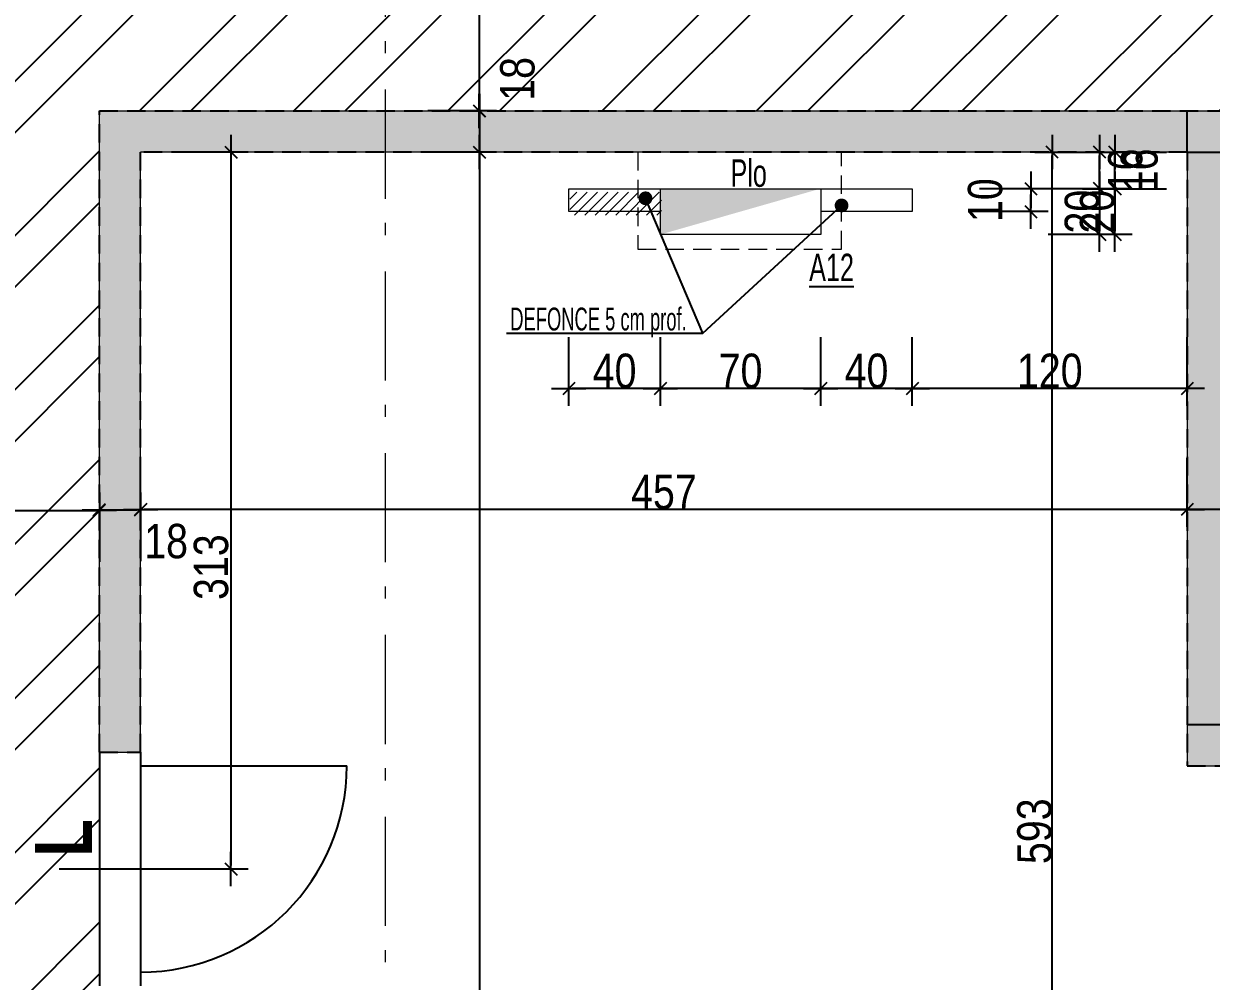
# Model space of a CAD drawing. Header units: centimetres. Extents: x -31 to 9059, y 2319 to 6519.
# Drawn here: x 4304 to 4822, y 3772 to 4190 of the extents above; entities that cross this region are included whole.
import ezdxf
from ezdxf.enums import TextEntityAlignment as Align

# ---------------------------------------------------------------- set-up
doc = ezdxf.new("R2010")
doc.units = ezdxf.units.CM
doc.header["$LTSCALE"] = 12.7
doc.header["$PDMODE"] = 1
doc.header["$PDSIZE"] = -2
doc.linetypes.add('CACHEX2', pattern=[19.05, 12.7, -6.35])
doc.linetypes.add('Style de ligne -6', pattern=[2.08328, 1.25, -0.41656, 0.13886, -0.27786])
for name, color, linetype in [('01_cote_gen', 4, 'Continuous'), ('01_linteaux', 2, 'Continuous'), ('01_murs_sup', 2, 'CACHEX2'), ('01_poch_BN', 9, 'Continuous'), ('01_poch_murs', 253, 'Continuous'), ('01_poch_poteaux', 250, 'Continuous'), ('01_texte', 230, 'Continuous'), ('AA_COTES', 2, 'Continuous')]:
    doc.layers.add(name, color=color, linetype=linetype)
for name, color, linetype, lineweight in [('01_murs_coup', 5, 'Continuous', 60), ('01_résv', 32, 'Continuous', 9), ('B Général', 7, 'Continuous', 5)]:
    doc.layers.add(name, color=color, linetype=linetype, lineweight=lineweight)
doc.styles.add('impact', font='impact.ttf')
doc.styles.add('STYLE2', font='ARIALN.TTF')
doc.dimstyles.new('JB50', dxfattribs={"dimscale": 0.1, "dimtxt": 150, "dimasz": 15, "dimexe": 0.1, "dimexo": 0.1, "dimgap": 0.09, "dimtad": 1, "dimdec": 1, "dimdsep": 46, "dimtxsty": 'STYLE2', "dimblk1": 'BOND_G', "dimblk2": 'BOND_D', "dimsah": 1, "dimcen": 1.5, "dimdle": 0.01, "dimse1": 1, "dimse2": 1, "dimclrd": 4, "dimclre": 2, "dimclrt": 6, "dimazin": 2, "dimtfac": 2.333333, "dimtdec": 1, "dimtix": 1, "dimtmove": 2, "dimatfit": 3, "dimldrblk": 'BOND_G', "dimfxl": 1, "dimtolj": 1, "dimtzin": 0, "dimarcsym": 0})

# ---------------------------------------------------------------- blocks, each defined once
blk = doc.blocks.new('BOND_G')
at = {"layer": 'AA_COTES', "color": 0}
for p, q in [((0, -5), (0, 15)), ((5, 0), (-5, 0)), ((1.77, 1.77), (-1.77, -1.77))]:
    blk.add_line(p, q, dxfattribs=at)
blk = doc.blocks.new('BOND_D')
at = {"layer": 'AA_COTES', "color": 0}
for p, q in [((0, 5), (0, -15)), ((5, 0), (-5, 0)), ((-1.77, -1.77), (1.77, 1.77))]:
    blk.add_line(p, q, dxfattribs=at)
blk = doc.blocks.new('*D1183')
at = {"layer": '01_cote_gen', "color": 4, "lineweight": -2, "transparency": 16777216}
blk.add_line((5183.46, 3641.71), (4813.46, 3641.71), dxfattribs=at)
at = {"layer": 'Defpoints', "color": 0, "transparency": 16777216}
for p in [(4811.96, 3854.22), (5184.96, 3808.77), (4811.96, 3641.71)]:
    blk.add_point(p, dxfattribs=at)
at = {"layer": '01_cote_gen', "color": 4, "lineweight": -2, "transparency": 16777216, "xscale": 1.5, "yscale": 1.5, "zscale": 1.5, "rotation": 180}
blk.add_blockref('BOND_D', (4811.96, 3641.71), dxfattribs=at)
at = {"layer": '01_cote_gen', "color": 4, "lineweight": -2, "transparency": 16777216, "xscale": 1.5, "yscale": 1.5, "zscale": 1.5}
blk.add_blockref('BOND_G', (5184.96, 3641.71), dxfattribs=at)
at = {"layer": '01_cote_gen', "color": 6, "transparency": 16777216, "insert": (4998.46, 3649.38), "char_height": 15, "attachment_point": 5, "style": 'STYLE2'}
blk.add_mtext('\\A1;373', dxfattribs=at)
blk = doc.blocks.new('*D1184')
at = {"layer": '01_cote_gen', "color": 4, "lineweight": -2, "transparency": 16777216}
blk.add_line((4810.46, 3641.71), (4356.46, 3641.71), dxfattribs=at)
at = {"layer": 'Defpoints', "color": 0, "transparency": 16777216}
for p in [(4811.96, 3854.22), (4354.96, 3731.97), (4354.96, 3641.71)]:
    blk.add_point(p, dxfattribs=at)
at = {"layer": '01_cote_gen', "color": 4, "lineweight": -2, "transparency": 16777216, "xscale": 1.5, "yscale": 1.5, "zscale": 1.5, "rotation": 180}
blk.add_blockref('BOND_D', (4354.96, 3641.71), dxfattribs=at)
at = {"layer": '01_cote_gen', "color": 4, "lineweight": -2, "transparency": 16777216, "xscale": 1.5, "yscale": 1.5, "zscale": 1.5}
blk.add_blockref('BOND_G', (4811.96, 3641.71), dxfattribs=at)
at = {"layer": '01_cote_gen', "color": 6, "transparency": 16777216, "insert": (4583.46, 3649.35), "char_height": 15, "attachment_point": 5, "style": 'STYLE2'}
blk.add_mtext('\\A1;457', dxfattribs=at)
blk = doc.blocks.new('*D1186')
at = {"layer": '01_murs_coup', "color": 4, "linetype": 'Continuous', "lineweight": -2, "transparency": 16777216}
blk.add_line((4828.46, 3978.33), (4813.46, 3978.33), dxfattribs=at)
at = {"layer": 'Defpoints', "color": 0, "linetype": 'Continuous', "transparency": 16777216}
for p in [(4811.96, 4032.86), (4829.96, 4032.86), (4811.96, 3978.33)]:
    blk.add_point(p, dxfattribs=at)
at = {"layer": '01_murs_coup', "color": 4, "linetype": 'Continuous', "lineweight": -2, "transparency": 16777216, "xscale": 1.5, "yscale": 1.5, "zscale": 1.5, "rotation": 180}
blk.add_blockref('BOND_D', (4811.96, 3978.33), dxfattribs=at)
at = {"layer": '01_murs_coup', "color": 4, "linetype": 'Continuous', "lineweight": -2, "transparency": 16777216, "xscale": 1.5, "yscale": 1.5, "zscale": 1.5}
blk.add_blockref('BOND_G', (4829.96, 3978.33), dxfattribs=at)
at = {"layer": '01_murs_coup', "color": 6, "linetype": 'Continuous', "lineweight": 18, "transparency": 16777216, "insert": (4842.43, 3962.6), "char_height": 15, "attachment_point": 5, "style": 'STYLE2'}
blk.add_mtext('\\A1;18', dxfattribs=at)
blk = doc.blocks.new('*D1187')
at = {"layer": '01_cote_gen', "color": 4, "lineweight": -2, "transparency": 16777216}
blk.add_line((4810.46, 3978.33), (4356.46, 3978.33), dxfattribs=at)
at = {"layer": 'Defpoints', "color": 0, "transparency": 16777216}
for p in [(4354.96, 4032.86), (4811.96, 4032.86), (4354.96, 3978.33)]:
    blk.add_point(p, dxfattribs=at)
at = {"layer": '01_cote_gen', "color": 4, "lineweight": -2, "transparency": 16777216, "xscale": 1.5, "yscale": 1.5, "zscale": 1.5, "rotation": 180}
blk.add_blockref('BOND_D', (4354.96, 3978.33), dxfattribs=at)
at = {"layer": '01_cote_gen', "color": 4, "lineweight": -2, "transparency": 16777216, "xscale": 1.5, "yscale": 1.5, "zscale": 1.5}
blk.add_blockref('BOND_G', (4811.96, 3978.33), dxfattribs=at)
at = {"layer": '01_cote_gen', "color": 6, "transparency": 16777216, "insert": (4583.46, 3985.97), "char_height": 15, "attachment_point": 5, "style": 'STYLE2'}
blk.add_mtext('\\A1;457', dxfattribs=at)
blk = doc.blocks.new('*D1189')
at = {"layer": '01_cote_gen', "color": 4, "lineweight": -2, "transparency": 16777216}
blk.add_line((4338.46, 3978.26), (4353.46, 3978.26), dxfattribs=at)
at = {"layer": 'Defpoints', "color": 0, "transparency": 16777216}
for p in [(4354.96, 3978.26), (4336.96, 3948.9), (4354.96, 3948.9)]:
    blk.add_point(p, dxfattribs=at)
at = {"layer": '01_cote_gen', "color": 4, "lineweight": -2, "transparency": 16777216, "xscale": 1.5, "yscale": 1.5, "zscale": 1.5, "rotation": 180}
blk.add_blockref('BOND_G', (4336.96, 3978.26), dxfattribs=at)
at = {"layer": '01_cote_gen', "color": 4, "lineweight": -2, "transparency": 16777216, "xscale": 1.5, "yscale": 1.5, "zscale": 1.5}
blk.add_blockref('BOND_D', (4354.96, 3978.26), dxfattribs=at)
at = {"layer": '01_cote_gen', "color": 6, "transparency": 16777216, "insert": (4366.08, 3964.47), "char_height": 15, "attachment_point": 5, "style": 'STYLE2'}
blk.add_mtext('\\A1;18', dxfattribs=at)
blk = doc.blocks.new('*D1190')
at = {"layer": '01_cote_gen', "color": 4, "lineweight": -2, "transparency": 16777216}
blk.add_line((4208.46, 3977.96), (4335.46, 3977.96), dxfattribs=at)
at = {"layer": 'Defpoints', "color": 0, "transparency": 16777216}
for p in [(4336.96, 3977.96), (4206.96, 3957.34), (4336.96, 3955.83)]:
    blk.add_point(p, dxfattribs=at)
at = {"layer": '01_cote_gen', "color": 4, "lineweight": -2, "transparency": 16777216, "xscale": 1.5, "yscale": 1.5, "zscale": 1.5, "rotation": 180}
blk.add_blockref('BOND_G', (4206.96, 3977.96), dxfattribs=at)
at = {"layer": '01_cote_gen', "color": 4, "lineweight": -2, "transparency": 16777216, "xscale": 1.5, "yscale": 1.5, "zscale": 1.5}
blk.add_blockref('BOND_D', (4336.96, 3977.96), dxfattribs=at)
at = {"layer": '01_cote_gen', "color": 6, "transparency": 16777216, "insert": (4271.96, 3985.62), "char_height": 15, "attachment_point": 5, "style": 'STYLE2'}
blk.add_mtext('\\A1;130', dxfattribs=at)
blk = doc.blocks.new('*D1292')
at = {"layer": '01_cote_gen', "color": 4, "lineweight": -2, "transparency": 16777216}
blk.add_line((4502.82, 4280.89), (4502.82, 4153.89), dxfattribs=at)
at = {"layer": 'Defpoints', "color": 0, "transparency": 16777216}
for p in [(4558.62, 4282.39), (4502.82, 4152.39), (4526.71, 4152.39)]:
    blk.add_point(p, dxfattribs=at)
at = {"layer": '01_cote_gen', "color": 4, "lineweight": -2, "transparency": 16777216, "xscale": 1.5, "yscale": 1.5, "zscale": 1.5}
for name, p, rotation in [('BOND_G', (4502.82, 4282.39), 90), ('BOND_D', (4502.82, 4152.39), 270)]:
    blk.add_blockref(name, p, dxfattribs=dict(at, rotation=rotation))
at = {"layer": '01_cote_gen', "color": 6, "transparency": 16777216, "insert": (4495.16, 4217.39), "char_height": 15, "attachment_point": 5, "rotation": 90, "style": 'STYLE2'}
blk.add_mtext('\\A1;130', dxfattribs=at)
blk = doc.blocks.new('*D1293')
at = {"layer": '01_cote_gen', "color": 4, "lineweight": -2, "transparency": 16777216}
blk.add_line((4502.89, 4150.89), (4502.89, 4135.89), dxfattribs=at)
at = {"layer": 'Defpoints', "color": 0, "transparency": 16777216}
for p in [(4526.71, 4152.39), (4502.89, 4134.39), (4502.89, 4134.39)]:
    blk.add_point(p, dxfattribs=at)
at = {"layer": '01_cote_gen', "color": 4, "lineweight": -2, "transparency": 16777216, "xscale": 1.5, "yscale": 1.5, "zscale": 1.5}
for name, p, rotation in [('BOND_G', (4502.89, 4152.39), 90), ('BOND_D', (4502.89, 4134.39), 270)]:
    blk.add_blockref(name, p, dxfattribs=dict(at, rotation=rotation))
at = {"layer": '01_cote_gen', "color": 6, "transparency": 16777216, "insert": (4519.55, 4166.35), "char_height": 15, "attachment_point": 5, "rotation": 90, "style": 'STYLE2'}
blk.add_mtext('\\A1;18', dxfattribs=at)
blk = doc.blocks.new('*D1294')
at = {"layer": '01_cote_gen', "color": 4, "lineweight": -2, "transparency": 16777216}
blk.add_line((4502.89, 4132.89), (4502.89, 2593.9), dxfattribs=at)
at = {"layer": 'Defpoints', "color": 0, "transparency": 16777216}
for p in [(4437.35, 4134.39), (4437.35, 2592.4), (4502.89, 2592.4)]:
    blk.add_point(p, dxfattribs=at)
at = {"layer": '01_cote_gen', "color": 4, "lineweight": -2, "transparency": 16777216, "xscale": 1.5, "yscale": 1.5, "zscale": 1.5}
for name, p, rotation in [('BOND_G', (4502.89, 4134.39), 90), ('BOND_D', (4502.89, 2592.4), 270)]:
    blk.add_blockref(name, p, dxfattribs=dict(at, rotation=rotation))
at = {"layer": '01_cote_gen', "color": 6, "transparency": 16777216, "insert": (4495.22, 3363.4), "char_height": 15, "attachment_point": 5, "rotation": 90, "style": 'STYLE2'}
blk.add_mtext('\\A1;1542', dxfattribs=at)
blk = doc.blocks.new('*D1337')
at = {"layer": '01_cote_gen', "color": 4, "lineweight": -2, "transparency": 16777216}
blk.add_line((4394.39, 4132.89), (4394.39, 3822.89), dxfattribs=at)
at = {"layer": 'Defpoints', "color": 0, "transparency": 16777216}
for p in [(4354.96, 4134.39), (4372.32, 3821.39), (4394.39, 3821.39)]:
    blk.add_point(p, dxfattribs=at)
at = {"layer": '01_cote_gen', "color": 4, "lineweight": -2, "transparency": 16777216, "xscale": 1.5, "yscale": 1.5, "zscale": 1.5}
for name, p, rotation in [('BOND_G', (4394.39, 4134.39), 90), ('BOND_D', (4394.39, 3821.39), 270)]:
    blk.add_blockref(name, p, dxfattribs=dict(at, rotation=rotation))
at = {"layer": '01_cote_gen', "color": 6, "transparency": 16777216, "insert": (4385.77, 3953.18), "char_height": 15, "attachment_point": 5, "rotation": 90, "style": 'STYLE2'}
blk.add_mtext('\\A1;313', dxfattribs=at)
blk = doc.blocks.new('*D2071')
at = {"layer": '01_cote_gen', "color": 4, "lineweight": -2, "transparency": 16777216}
blk.add_line((4810.46, 4031.12), (4693.43, 4031.12), dxfattribs=at)
at = {"layer": 'Defpoints', "color": 0, "transparency": 16777216}
for p in [(4691.93, 4108.41), (4811.96, 4079.8), (4691.93, 4031.12)]:
    blk.add_point(p, dxfattribs=at)
at = {"layer": '01_cote_gen', "color": 4, "lineweight": -2, "transparency": 16777216, "xscale": 1.5, "yscale": 1.5, "zscale": 1.5, "rotation": 180}
blk.add_blockref('BOND_D', (4691.93, 4031.12), dxfattribs=at)
at = {"layer": '01_cote_gen', "color": 4, "lineweight": -2, "transparency": 16777216, "xscale": 1.5, "yscale": 1.5, "zscale": 1.5}
blk.add_blockref('BOND_G', (4811.96, 4031.12), dxfattribs=at)
at = {"layer": '01_cote_gen', "color": 6, "transparency": 16777216, "insert": (4751.95, 4038.79), "char_height": 15, "attachment_point": 5, "style": 'STYLE2'}
blk.add_mtext('\\A1;120', dxfattribs=at)
blk = doc.blocks.new('*D2072')
at = {"layer": '01_cote_gen', "color": 4, "lineweight": -2, "transparency": 16777216}
blk.add_line((4690.43, 4031.12), (4653.43, 4031.12), dxfattribs=at)
at = {"layer": 'Defpoints', "color": 0, "transparency": 16777216}
for p in [(4651.93, 4108.41), (4691.93, 4108.41), (4651.93, 4031.12)]:
    blk.add_point(p, dxfattribs=at)
at = {"layer": '01_cote_gen', "color": 4, "lineweight": -2, "transparency": 16777216, "xscale": 1.5, "yscale": 1.5, "zscale": 1.5, "rotation": 180}
blk.add_blockref('BOND_D', (4651.93, 4031.12), dxfattribs=at)
at = {"layer": '01_cote_gen', "color": 4, "lineweight": -2, "transparency": 16777216, "xscale": 1.5, "yscale": 1.5, "zscale": 1.5}
blk.add_blockref('BOND_G', (4691.93, 4031.12), dxfattribs=at)
at = {"layer": '01_cote_gen', "color": 6, "transparency": 16777216, "insert": (4671.93, 4038.79), "char_height": 15, "attachment_point": 5, "style": 'STYLE2'}
blk.add_mtext('\\A1;40', dxfattribs=at)
blk = doc.blocks.new('*D2073')
at = {"layer": '01_cote_gen', "color": 4, "lineweight": -2, "transparency": 16777216}
blk.add_line((4650.43, 4031.12), (4583.43, 4031.12), dxfattribs=at)
at = {"layer": 'Defpoints', "color": 0, "transparency": 16777216}
for p in [(4581.93, 4108.41), (4651.93, 4108.41), (4581.93, 4031.12)]:
    blk.add_point(p, dxfattribs=at)
at = {"layer": '01_cote_gen', "color": 4, "lineweight": -2, "transparency": 16777216, "xscale": 1.5, "yscale": 1.5, "zscale": 1.5, "rotation": 180}
blk.add_blockref('BOND_D', (4581.93, 4031.12), dxfattribs=at)
at = {"layer": '01_cote_gen', "color": 4, "lineweight": -2, "transparency": 16777216, "xscale": 1.5, "yscale": 1.5, "zscale": 1.5}
blk.add_blockref('BOND_G', (4651.93, 4031.12), dxfattribs=at)
at = {"layer": '01_cote_gen', "color": 6, "transparency": 16777216, "insert": (4616.93, 4038.79), "char_height": 15, "attachment_point": 5, "style": 'STYLE2'}
blk.add_mtext('\\A1;70', dxfattribs=at)
blk = doc.blocks.new('*D2074')
at = {"layer": '01_cote_gen', "color": 4, "lineweight": -2, "transparency": 16777216}
blk.add_line((4580.43, 4031.12), (4543.43, 4031.12), dxfattribs=at)
at = {"layer": 'Defpoints', "color": 0, "transparency": 16777216}
for p in [(4541.93, 4108.41), (4581.93, 4108.41), (4541.93, 4031.12)]:
    blk.add_point(p, dxfattribs=at)
at = {"layer": '01_cote_gen', "color": 4, "lineweight": -2, "transparency": 16777216, "xscale": 1.5, "yscale": 1.5, "zscale": 1.5, "rotation": 180}
blk.add_blockref('BOND_D', (4541.93, 4031.12), dxfattribs=at)
at = {"layer": '01_cote_gen', "color": 4, "lineweight": -2, "transparency": 16777216, "xscale": 1.5, "yscale": 1.5, "zscale": 1.5}
blk.add_blockref('BOND_G', (4581.93, 4031.12), dxfattribs=at)
at = {"layer": '01_cote_gen', "color": 6, "transparency": 16777216, "insert": (4561.93, 4038.79), "char_height": 15, "attachment_point": 5, "style": 'STYLE2'}
blk.add_mtext('\\A1;40', dxfattribs=at)
blk = doc.blocks.new('*D2075')
at = {"layer": '01_cote_gen', "color": 4, "lineweight": -2, "transparency": 16777216}
blk.add_line((4780.42, 4119.91), (4780.42, 4132.89), dxfattribs=at)
at = {"layer": 'Defpoints', "color": 0, "transparency": 16777216}
for p in [(4721.44, 4134.39), (4780.42, 4134.39), (4721.44, 4118.41)]:
    blk.add_point(p, dxfattribs=at)
at = {"layer": '01_cote_gen', "color": 4, "lineweight": -2, "transparency": 16777216, "xscale": 1.5, "yscale": 1.5, "zscale": 1.5}
for name, p, rotation in [('BOND_D', (4780.42, 4134.39), 90), ('BOND_G', (4780.42, 4118.41), 270)]:
    blk.add_blockref(name, p, dxfattribs=dict(at, rotation=rotation))
at = {"layer": '01_cote_gen', "color": 6, "transparency": 16777216, "insert": (4791.66, 4126.4), "char_height": 15, "attachment_point": 5, "rotation": 90, "style": 'STYLE2'}
blk.add_mtext('\\A1;16', dxfattribs=at)
blk = doc.blocks.new('*D2076')
at = {"layer": '01_cote_gen', "color": 4, "lineweight": -2, "transparency": 16777216}
blk.add_line((4743.7, 4116.91), (4743.7, 4109.91), dxfattribs=at)
at = {"layer": 'Defpoints', "color": 0, "transparency": 16777216}
for p in [(4691.93, 4118.41), (4691.93, 4108.41), (4743.7, 4108.41)]:
    blk.add_point(p, dxfattribs=at)
at = {"layer": '01_cote_gen', "color": 4, "lineweight": -2, "transparency": 16777216, "xscale": 1.5, "yscale": 1.5, "zscale": 1.5}
for name, p, rotation in [('BOND_G', (4743.7, 4118.41), 90), ('BOND_D', (4743.7, 4108.41), 270)]:
    blk.add_blockref(name, p, dxfattribs=dict(at, rotation=rotation))
at = {"layer": '01_cote_gen', "color": 6, "transparency": 16777216, "insert": (4723.79, 4113.41), "char_height": 15, "attachment_point": 5, "rotation": 90, "style": 'STYLE2'}
blk.add_mtext('\\A1;10', dxfattribs=at)
blk = doc.blocks.new('*D2077')
at = {"layer": '01_cote_gen', "color": 4, "lineweight": -2, "transparency": 16777216}
blk.add_line((4780.42, 4116.91), (4780.42, 4099.91), dxfattribs=at)
at = {"layer": 'Defpoints', "color": 0, "transparency": 16777216}
for p in [(4651.93, 4118.41), (4651.93, 4098.41), (4780.42, 4098.41)]:
    blk.add_point(p, dxfattribs=at)
at = {"layer": '01_cote_gen', "color": 4, "lineweight": -2, "transparency": 16777216, "xscale": 1.5, "yscale": 1.5, "zscale": 1.5}
for name, p, rotation in [('BOND_G', (4780.42, 4118.41), 90), ('BOND_D', (4780.42, 4098.41), 270)]:
    blk.add_blockref(name, p, dxfattribs=dict(at, rotation=rotation))
at = {"layer": '01_cote_gen', "color": 6, "transparency": 16777216, "insert": (4772.75, 4108.41), "char_height": 15, "attachment_point": 5, "rotation": 90, "style": 'STYLE2'}
blk.add_mtext('\\A1;20', dxfattribs=at)
blk = doc.blocks.new('*D2078')
at = {"layer": '01_cote_gen', "color": 4, "lineweight": -2, "transparency": 16777216}
blk.add_line((4773.74, 4119.91), (4773.74, 4132.89), dxfattribs=at)
at = {"layer": 'Defpoints', "color": 0, "transparency": 16777216}
for p in [(4714.76, 4134.39), (4773.74, 4134.39), (4714.76, 4118.41)]:
    blk.add_point(p, dxfattribs=at)
at = {"layer": '01_cote_gen', "color": 4, "lineweight": -2, "transparency": 16777216, "xscale": 1.5, "yscale": 1.5, "zscale": 1.5}
for name, p, rotation in [('BOND_D', (4773.74, 4134.39), 90), ('BOND_G', (4773.74, 4118.41), 270)]:
    blk.add_blockref(name, p, dxfattribs=dict(at, rotation=rotation))
at = {"layer": '01_cote_gen', "color": 6, "transparency": 16777216, "insert": (4784.99, 4126.4), "char_height": 15, "attachment_point": 5, "rotation": 90, "style": 'STYLE2'}
blk.add_mtext('\\A1;16', dxfattribs=at)
blk = doc.blocks.new('*D2079')
at = {"layer": '01_cote_gen', "color": 4, "lineweight": -2, "transparency": 16777216}
blk.add_line((4773.74, 4116.91), (4773.74, 4099.91), dxfattribs=at)
at = {"layer": 'Defpoints', "color": 0, "transparency": 16777216}
for p in [(4645.26, 4118.41), (4645.26, 4098.41), (4773.74, 4098.41)]:
    blk.add_point(p, dxfattribs=at)
at = {"layer": '01_cote_gen', "color": 4, "lineweight": -2, "transparency": 16777216, "xscale": 1.5, "yscale": 1.5, "zscale": 1.5}
for name, p, rotation in [('BOND_G', (4773.74, 4118.41), 90), ('BOND_D', (4773.74, 4098.41), 270)]:
    blk.add_blockref(name, p, dxfattribs=dict(at, rotation=rotation))
at = {"layer": '01_cote_gen', "color": 6, "transparency": 16777216, "insert": (4766.07, 4108.41), "char_height": 15, "attachment_point": 5, "rotation": 90, "style": 'STYLE2'}
blk.add_mtext('\\A1;20', dxfattribs=at)
blk = doc.blocks.new('*D2375')
at = {"layer": '01_poch_BN', "color": 4, "lineweight": -2, "ltscale": 2, "transparency": 16777216}
blk.add_line((4753, 3542.89), (4753, 4132.89), dxfattribs=at)
at = {"layer": 'Defpoints', "color": 0, "ltscale": 2, "transparency": 16777216}
for p in [(4721, 4134.39), (4753, 4134.39), (4760.5, 3541.39)]:
    blk.add_point(p, dxfattribs=at)
at = {"layer": '01_poch_BN', "color": 4, "lineweight": -2, "ltscale": 2, "transparency": 16777216, "xscale": 1.5, "yscale": 1.5, "zscale": 1.5}
for name, p, rotation in [('BOND_D', (4753, 4134.39), 90), ('BOND_G', (4753, 3541.39), 270)]:
    blk.add_blockref(name, p, dxfattribs=dict(at, rotation=rotation))
at = {"layer": '01_poch_BN', "color": 6, "ltscale": 2, "transparency": 16777216, "insert": (4745.33, 3837.89), "char_height": 15, "attachment_point": 5, "rotation": 90, "style": 'STYLE2'}
blk.add_mtext('\\A1;593', dxfattribs=at)

msp = doc.modelspace()

# ---------------------------------------------------------------- hatches: boundary and pattern name
at = {"layer": '01_linteaux'}
h = msp.add_hatch(dxfattribs=at)
h.set_pattern_fill('DASH', color=256, scale=2.5, angle=135)
h.set_pattern_definition([(135, (0, -3966.91), (-11.22532, 9e-16), [7.9375, -7.9375])])
h.paths.add_polyline_path([(6207.96, 3617.39), (6191.96, 3617.39), (6191.96, 3541.39), (6088.96, 3541.39), (6088.96, 3525.39), (6207.96, 3525.39)])
h.paths.add_polyline_path([(5638.96, 3541.39), (5508.96, 3541.39), (5508.96, 3525.39), (5638.96, 3525.39)])
h.paths.add_polyline_path([(5408.96, 3541.39), (5202.96, 3541.39), (5202.96, 3884.39), (4829.96, 3884.39), (4829.96, 4134.39), (5431.96, 4134.39), (5431.96, 4152.39), (4336.96, 4152.39), (4336.96, 3872.39), (4354.96, 3872.39), (4354.96, 4134.39), (4811.96, 4134.39), (4811.96, 3866.39), (5184.96, 3866.39), (5184.96, 3541.39), (5121.96, 3541.39), (5121.96, 3525.39), (5184.96, 3525.39), (5184.96, 3525.39), (5200.96, 3525.39), (5200.96, 3525.39), (5408.96, 3525.39)])
at = {"layer": '01_poch_murs'}
h = msp.add_hatch(dxfattribs=at)
h.set_pattern_fill('ANSI32', color=256, scale=5)
h.paths.add_polyline_path([(5611.96, 4282.39), (5562.96, 4282.39), (5149.96, 4282.39), (5149.96, 4291.31), (5011.92, 4291.31), (5011.92, 4152.39), (5432.36, 4152.39), (5535.56, 4152.39), (5611.96, 4152.39)])
h.paths.add_polyline_path([(5184.96, 4428.39), (5149.96, 4428.39), (5149.96, 4433.39), (5184.96, 4433.39), (5184.96, 4533.39), (5149.96, 4533.39), (5149.96, 4538.39), (5184.96, 4538.39), (5184.96, 4578.39), (5149.96, 4578.39), (5149.96, 4583.39), (5184.96, 4583.39), (5184.96, 4688.39), (5136.96, 4688.39), (5034.96, 4688.39), (5019.96, 4688.39), (5019.96, 4555.39), (5019.96, 4330.39), (5011.92, 4330.39), (5011.92, 4291.31), (5149.96, 4291.31), (5149.96, 4300.39), (5184.96, 4300.39), (5184.96, 4340.39), (5149.96, 4340.39), (5149.96, 4345.39), (5184.96, 4345.39)])
h.paths.add_polyline_path([(5011.92, 4330.39), (4999.96, 4330.39), (4834.96, 4330.39), (4659.96, 4330.39), (4659.96, 4291.31), (5011.92, 4291.31)])
h.paths.add_polyline_path([(4461.9, 4282.39), (4400.96, 4282.39), (4298.96, 4282.39), (4206.96, 4282.39), (4206.96, 3774.39), (4206.96, 3672.39), (4206.96, 3533.31), (4336.96, 3533.31), (4336.96, 3770.39), (4336.96, 3872.39), (4336.96, 4152.39), (4461.9, 4152.39)])
h.paths.add_polyline_path([(4336.96, 3261.31), (4206.96, 3261.31), (4206.96, 3228.38), (4336.96, 3228.38)])
edge = h.paths.add_edge_path()
edge.add_arc((4819.74, 4268.03), 30.98, 131.2876, 408.7124)
edge.add_line((4840.18, 4291.31), (5011.92, 4291.31))
edge.add_line((5011.92, 4291.31), (5011.92, 4152.39))
edge.add_line((5011.92, 4152.39), (4461.9, 4152.39))
edge.add_line((4461.9, 4152.39), (4461.9, 4282.39))
edge.add_line((4461.9, 4282.39), (4586.7, 4282.39))
edge.add_line((4586.7, 4282.39), (4659.96, 4282.39))
edge.add_line((4659.96, 4282.39), (4659.96, 4291.31))
edge.add_line((4659.96, 4291.31), (4799.3, 4291.31))
edge = h.paths.add_edge_path()
edge.add_arc((4273.98, 3502.57), 30.98, 97.1799, 442.8201)
edge.add_line((4277.86, 3533.31), (4336.96, 3533.31))
edge.add_line((4336.96, 3533.31), (4336.96, 3261.31))
edge.add_line((4336.96, 3261.31), (4206.96, 3261.31))
edge.add_line((4206.96, 3261.31), (4206.96, 3265.39))
edge.add_line((4206.96, 3265.39), (4206.96, 3367.39))
edge.add_line((4206.96, 3367.39), (4206.96, 3533.31))
edge.add_line((4206.96, 3533.31), (4270.11, 3533.31))
h = msp.add_hatch(color=256, dxfattribs=at)
h.dxf.hatch_style = 1
h.paths.add_polyline_path([(4206.96, 4282.39), (4188.96, 4282.39), (4188.96, 3774.39), (4206.96, 3774.39)])
h.paths.add_polyline_path([(4811.96, 4152.39), (4336.96, 4152.39), (4336.96, 3872.39), (4354.96, 3872.39), (4354.96, 4134.39), (4811.96, 4134.39)])
h.paths.add_polyline_path([(4150.22, 4222.2), (4190.73, 4222.2), (4190.73, 4243.31), (4150.22, 4243.31)], flags=9)
h = msp.add_hatch(color=256, dxfattribs=at)
h.dxf.hatch_style = 1
h.paths.add_polyline_path([(4829.96, 4134.39), (4811.96, 4134.39), (4811.96, 3866.39), (4829.96, 3866.39)])
h.paths.add_polyline_path([(5202.96, 3866.39), (5184.96, 3866.39), (5184.96, 3717.63), (5202.96, 3717.63)])
h.paths.add_polyline_path([(5408.96, 3541.39), (5202.96, 3541.39), (5202.96, 3525.39), (5408.96, 3525.39)])
h.paths.add_polyline_path([(4828.2, 4113.74), (4865.68, 4113.74), (4865.68, 4134.85), (4828.2, 4134.85)])
at = {"layer": '01_poch_poteaux'}
h = msp.add_hatch(color=256, dxfattribs=at)
h.dxf.hatch_style = 1
h.paths.add_polyline_path([(5431.96, 4152.39), (4811.96, 4152.39), (4811.96, 4134.39), (4829.96, 4134.39), (5431.96, 4134.39)])
at = {"layer": '01_résv'}
h = msp.add_hatch(dxfattribs=at)
h.set_pattern_fill('ANSI31', color=256)
h.set_pattern_definition([(45, (0.105, -1.931), (-2.245064, 2.245064), [])])
h.paths.add_polyline_path([(4582.44, 4116.88), (4542.44, 4116.88), (4542.44, 4106.88), (4582.44, 4106.88)])
h.paths.add_polyline_path([(4843.3, 4112.09), (4843.3, 4052.09), (4853.3, 4052.09), (4853.3, 4112.09)])
h.paths.add_polyline_path([(3526.86, 2612.4), (3603.94, 2612.4), (3603.94, 2602.4), (3527.13, 2602.4)])
h.paths.add_polyline_path([(5215.14, 4389.46), (5215.14, 4419.46), (5225.14, 4419.46), (5225.14, 4389.46)])
h.paths.add_polyline_path([(4111.51, 3400.48), (3931.51, 3400.48), (3931.51, 3410.48), (4111.51, 3410.48)])
h.paths.add_polyline_path([(3848.03, 3339.46), (3848.03, 3369.46), (3838.03, 3369.46), (3838.03, 3339.46)])
edge = h.paths.add_edge_path()
edge.add_line((4632.07, 4572.54), (4632.07, 4502.54))
edge.add_line((4632.07, 4502.54), (4622.07, 4502.54))
edge.add_line((4622.07, 4502.54), (4622.07, 4572.53))
edge.add_line((4622.07, 4572.53), (4632.07, 4572.53))

# ---------------------------------------------------------------- linework, layer by layer
at = {"layer": '01_linteaux'}
for p, q in [((4336.96, 3872.39), (4336.96, 3770.39)), ((4354.96, 3872.39), (4354.96, 3770.39)), ((4354.96, 3866.39), (4444.96, 3866.39)), ((4372.32, 3821.39), (4319.41, 3821.39))]:
    msp.add_line(p, q, dxfattribs=at)
msp.add_arc((4354.96, 3866.39), 90, 270, 0, dxfattribs=at)
at = {"layer": '01_murs_coup', "linetype": 'Continuous', "lineweight": 18}
for p, q in [((4336.96, 4152.39), (5432.36, 4152.39)), ((4336.96, 3872.39), (4336.96, 4152.39)), ((4354.96, 3872.39), (4354.96, 4134.39)), ((4811.96, 4134.39), (4354.96, 4134.39)), ((4811.96, 4134.39), (4811.96, 3866.39)), ((4336.96, 3872.39), (4354.96, 3872.39)), ((4811.96, 3866.39), (5184.96, 3866.39))]:
    msp.add_line(p, q, dxfattribs=at)
at = {"layer": '01_murs_sup', "ltscale": 0.05}
for p, q in [((4336.96, 4152.39), (5431.96, 4152.39)), ((4336.96, 3872.39), (4336.96, 4152.39)), ((4354.96, 3872.39), (4354.96, 4134.39)), ((4811.96, 4134.39), (4354.96, 4134.39)), ((4811.96, 4134.39), (4811.96, 3866.39)), ((4336.96, 3872.39), (4354.96, 3872.39)), ((4811.96, 3866.39), (5184.96, 3866.39))]:
    msp.add_line(p, q, dxfattribs=at)
at = {"layer": '01_poch_poteaux'}
for p, q in [((4811.96, 4134.39), (4811.96, 4152.39)), ((4811.96, 4134.39), (4829.96, 4134.39)), ((4829.96, 3884.39), (4811.96, 3884.39))]:
    msp.add_line(p, q, dxfattribs=at)
at = {"layer": '01_résv'}
for p, q in [((4541.93, 4118.41), (4691.93, 4118.41)), ((4541.93, 4108.41), (4541.93, 4118.41)), ((4581.93, 4098.41), (4581.93, 4118.41)), ((4651.93, 4118.41), (4651.93, 4098.41)), ((4691.93, 4118.41), (4691.93, 4108.41)), ((4581.93, 4108.41), (4541.93, 4108.41)), ((4691.93, 4108.41), (4651.93, 4108.41)), ((4651.93, 4098.41), (4581.93, 4098.41))]:
    msp.add_line(p, q, dxfattribs=at)
at = {"layer": '01_résv', "linetype": 'CACHEX2', "ltscale": 0.05}
msp.add_lwpolyline([(4572.04, 4091.99), (4661.04, 4091.99), (4661.04, 4134.39), (4572.04, 4134.39)], close=True, dxfattribs=at)
at = {"layer": '01_résv'}
msp.add_solid([(4581.93, 4098.41), (4581.93, 4118.41), (4651.74, 4118.41)], dxfattribs=at)
at = {"layer": '01_texte'}
for p, q in [((4600.43, 4055.33), (4575.42, 4114.22)), ((4600.43, 4055.33), (4661.04, 4111.11)), ((4514.79, 4055.33), (4600.43, 4055.33))]:
    msp.add_line(p, q, dxfattribs=at)
at = {"layer": '01_texte', "const_width": 3}
for points in [[(4573.92, 4114.22, 1), (4576.92, 4114.22, 1)], [(4659.54, 4111.11, 1), (4662.54, 4111.11, 1)]]:
    msp.add_lwpolyline(points, format="xyb", close=True, dxfattribs=at)
at = {"layer": 'B Général', "color": 1, "linetype": 'Style de ligne -6', "lineweight": 13, "ltscale": 3}
msp.add_line((4461.9, 2447.23), (4461.9, 5509.25), dxfattribs=at)

# ---------------------------------------------------------------- texts
at = {"layer": '01_texte', "style": 'STYLE2'}
for s, height, width, p in [('Plo', 12, 0.8, (4612.52, 4119.24)), ('%%UA12', 12, 0.8, (4646.89, 4078.05)), ('DEFONCE 5 cm prof.', 10, 0.7, (4516.36, 4056.51))]:
    msp.add_text(s, height=height, dxfattribs=dict(at, width=width)).set_placement(p)
at = {"layer": '01_texte', "style": 'impact'}
msp.add_text('L ', height=25, rotation=90, dxfattribs=at).set_placement((4341.29, 3838.73), align=Align.BOTTOM_CENTER)

# ---------------------------------------------------------------- dimensions: what is measured, and where the dimension line sits
at = {"layer": '01_cote_gen'}
for base, p1, p2, picture, middle in [((4502.82, 4152.39), (4558.62, 4282.39), (4526.71, 4152.39), '*D1292', (4495.16, 4217.39)), ((4502.89, 2592.4), (4437.35, 4134.39), (4437.35, 2592.4), '*D1294', (4495.22, 3363.4)), ((4773.74, 4098.41), (4645.26, 4118.41), (4645.26, 4098.41), '*D2079', (4766.07, 4108.41)), ((4780.42, 4098.41), (4651.93, 4118.41), (4651.93, 4098.41), '*D2077', (4772.75, 4108.41))]:
    dim = msp.add_linear_dim(base=base, p1=p1, p2=p2, angle=90, dimstyle='JB50', dxfattribs=at)
    dim.commit()
    dim.dimension.update_dxf_attribs({"geometry": picture, "text_midpoint": middle})
for base, p1, p2, picture, middle in [((4502.89, 4134.39), (4526.71, 4152.39), (4502.89, 4134.39), '*D1293', (4519.55, 4166.35)), ((4394.39, 3821.39), (4354.96, 4134.39), (4372.32, 3821.39), '*D1337', (4385.77, 3953.18)), ((4773.74, 4134.39), (4714.76, 4118.41), (4714.76, 4134.39), '*D2078', (4784.99, 4126.4)), ((4780.42, 4134.39), (4721.44, 4118.41), (4721.44, 4134.39), '*D2075', (4791.66, 4126.4)), ((4743.7, 4108.41), (4691.93, 4118.41), (4691.93, 4108.41), '*D2076', (4723.79, 4113.41))]:
    dim = msp.add_linear_dim(base=base, p1=p1, p2=p2, angle=90, dimstyle='JB50', dxfattribs=at)
    dim.commit()
    dim.dimension.update_dxf_attribs({"geometry": picture, "text_midpoint": middle, "dimtype": 160})
for base, p1, p2, picture, middle in [((4541.93, 4031.12), (4581.93, 4108.41), (4541.93, 4108.41), '*D2074', (4561.93, 4038.79)), ((4581.93, 4031.12), (4651.93, 4108.41), (4581.93, 4108.41), '*D2073', (4616.93, 4038.79)), ((4651.93, 4031.12), (4691.93, 4108.41), (4651.93, 4108.41), '*D2072', (4671.93, 4038.79)), ((4691.93, 4031.12), (4811.96, 4079.8), (4691.93, 4108.41), '*D2071', (4751.95, 4038.79)), ((4354.96, 3978.33), (4811.96, 4032.86), (4354.96, 4032.86), '*D1187', (4583.46, 3985.97)), ((4336.96, 3977.96), (4206.96, 3957.34), (4336.96, 3955.83), '*D1190', (4271.96, 3985.62)), ((4354.96, 3641.71), (4811.96, 3854.22), (4354.96, 3731.97), '*D1184', (4583.46, 3649.35)), ((4811.96, 3641.71), (5184.96, 3808.77), (4811.96, 3854.22), '*D1183', (4998.46, 3649.38))]:
    dim = msp.add_linear_dim(base=base, p1=p1, p2=p2, dimstyle='JB50', dxfattribs=at)
    dim.commit()
    dim.dimension.update_dxf_attribs({"geometry": picture, "text_midpoint": middle})
dim = msp.add_linear_dim(base=(4354.96, 3978.26), p1=(4336.96, 3948.9), p2=(4354.96, 3948.9), dimstyle='JB50', dxfattribs=at)
dim.commit()
dim.dimension.update_dxf_attribs({"geometry": '*D1189', "text_midpoint": (4366.08, 3964.47), "dimtype": 160})
at = {"layer": '01_murs_coup', "linetype": 'Continuous', "lineweight": 18}
dim = msp.add_linear_dim(base=(4811.96, 3978.33), p1=(4829.96, 4032.86), p2=(4811.96, 4032.86), dimstyle='JB50', dxfattribs=at)
dim.commit()
dim.dimension.update_dxf_attribs({"geometry": '*D1186', "text_midpoint": (4842.43, 3962.6), "dimtype": 160})
at = {"layer": '01_poch_BN', "ltscale": 2}
dim = msp.add_linear_dim(base=(4753, 4134.39), p1=(4760.5, 3541.39), p2=(4721, 4134.39), angle=90, dimstyle='JB50', dxfattribs=at)
dim.commit()
dim.dimension.update_dxf_attribs({"geometry": '*D2375', "text_midpoint": (4745.33, 3837.89)})

doc.saveas('drawing.dxf')
